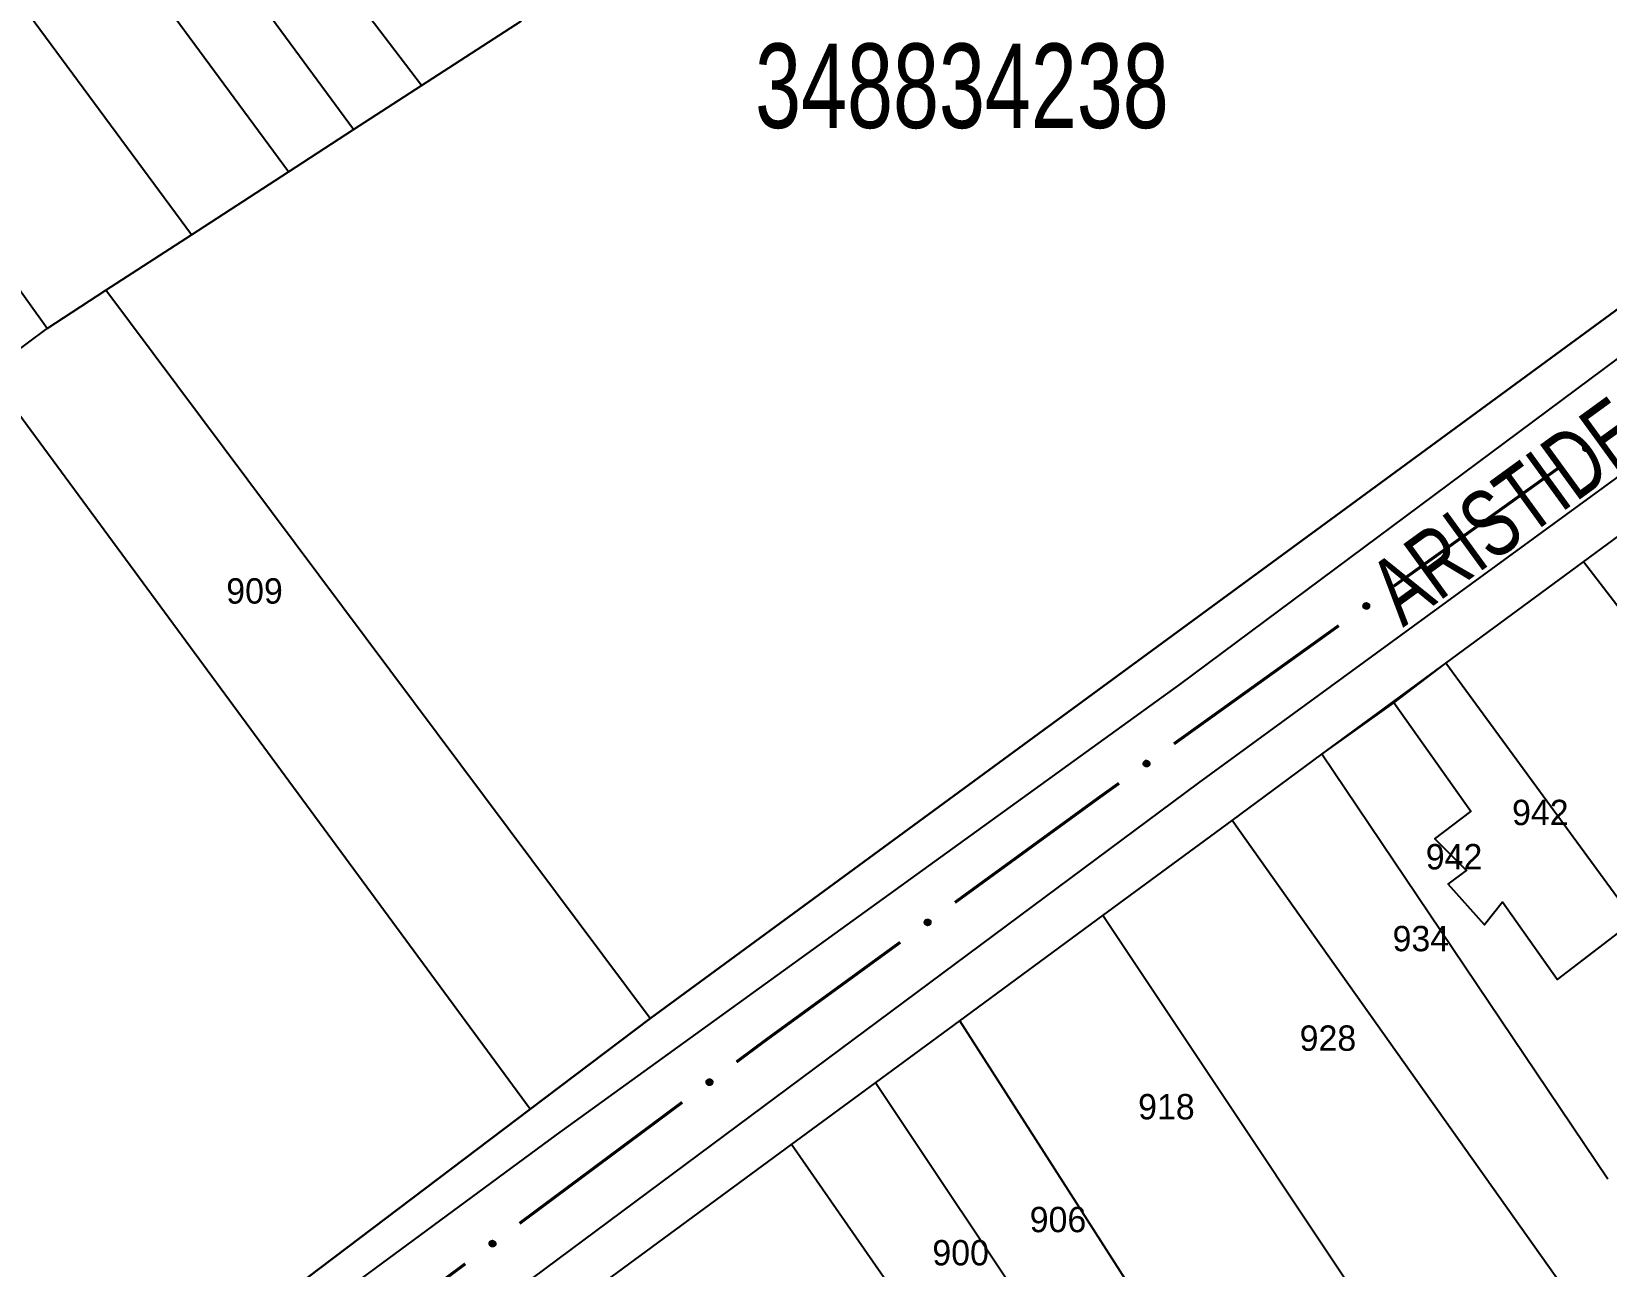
# Model space of a CAD drawing. Extents: x 200123 to 201542, y 4839549 to 4841240.
# Drawn here: x 200799.7 to 200892.9, y 4839793.9 to 4839867 of the extents above; entities that cross this region are included whole.
import ezdxf
from ezdxf.enums import TextEntityAlignment as Align

# ---------------------------------------------------------------- set-up
doc = ezdxf.new("R2010")
doc.units = 0
doc.header["$LTSCALE"] = 1.5
doc.header["$MEASUREMENT"] = 0
for name, color, linetype in [('CD_MALHA_LOTES', 7, 'CONTINUOUS'), ('CD_TXT_QUADRA', 2, 'CONTINUOUS'), ('RU-QUADRA', 210, 'CONTINUOUS'), ('SV-EIXO-RUA-PAV', 20, 'CONTINUOUS'), ('SV-RUA-PAVIM', 7, 'CONTINUOUS'), ('SV-TXT-RUA-PAV', 7, 'CONTINUOUS'), ('Th_NmrPort', 1, 'CONTINUOUS')]:
    doc.layers.add(name, color=color, linetype=linetype)
doc.styles.add('ARIAL', font='ARIAL.SHX')

msp = doc.modelspace()

# ---------------------------------------------------------------- linework, layer by layer
at = {"layer": 'CD_MALHA_LOTES', "linetype": 'Continuous', "flags": 128}
for points in [[(200822.77, 4839863.77), (200800.98, 4839892.39)], [(200818.75, 4839861.16), (200797.56, 4839889.93)], [(200814.91, 4839858.67), (200793.82, 4839887.23)], [(200809.16, 4839854.93), (200788.37, 4839883.09)], [(200800.62, 4839849.4), (200780.68, 4839877.26)], [(200822.77, 4839863.77), (200828.68, 4839867.6)], [(200914.59, 4839865.98), (200836.29, 4839808.57)], [(200818.75, 4839861.16), (200822.77, 4839863.77)], [(200814.91, 4839858.67), (200818.75, 4839861.16)], [(200809.16, 4839854.93), (200814.91, 4839858.67)], [(200804.1, 4839851.65), (200809.16, 4839854.93)], [(200800.62, 4839849.4), (200804.1, 4839851.65)], [(200836.29, 4839808.57), (200804.1, 4839851.65)], [(200797.11, 4839846.78), (200800.62, 4839849.4)], [(200829.2, 4839803.2), (200797.11, 4839846.78)], [(200891.52, 4839835.59), (200894.36, 4839837.68)], [(200883.36, 4839829.59), (200891.52, 4839835.59)], [(200896.25, 4839829.44), (200891.52, 4839835.59)], [(200880.29, 4839827.25), (200883.36, 4839829.59)], [(200894.51, 4839814.37), (200883.36, 4839829.59)], [(200876.04, 4839824.2), (200880.29, 4839827.25)], [(200894.51, 4839814.37), (200889.95, 4839810.88), (200886.73, 4839815.45), (200885.66, 4839814.1), (200883.51, 4839816.52), (200884.59, 4839817.32), (200882.71, 4839819.2), (200884.85, 4839820.81), (200880.29, 4839827.25)], [(200870.73, 4839820.29), (200876.04, 4839824.2)], [(200892.96, 4839799.07), (200876.04, 4839824.2)], [(200863.08, 4839814.66), (200870.73, 4839820.29)], [(200892.25, 4839789.94), (200870.73, 4839820.29)], [(200854.61, 4839808.43), (200863.08, 4839814.66)], [(200883.57, 4839783.92), (200863.08, 4839814.66)], [(200836.29, 4839808.57), (200829.2, 4839803.2)], [(200849.63, 4839804.77), (200854.61, 4839808.43)], [(200874.39, 4839777.55), (200854.61, 4839808.43)], [(200844.66, 4839801.11), (200849.63, 4839804.77)], [(200869.86, 4839774.43), (200849.63, 4839804.77)], [(200829.2, 4839803.2), (200805.17, 4839785.02)], [(200822.74, 4839784.98), (200844.66, 4839801.11)], [(200867.21, 4839772.58), (200865.34, 4839771.31), (200844.66, 4839801.11)]]:
    msp.add_lwpolyline(points, dxfattribs=at)
at = {"layer": 'RU-QUADRA', "linetype": 'Continuous', "flags": 128}
for points in [[(200805.17, 4839785.02), (200829.2, 4839803.2), (200836.29, 4839808.57), (200914.59, 4839865.98), (200914.76, 4839868.4), (200892.38, 4839897.56), (200862.01, 4839937.12), (200826.49, 4839911.04), (200822.18, 4839907.88), (200816.92, 4839904.02), (200812.01, 4839900.41), (200808.12, 4839897.56), (200807.29, 4839896.95), (200800.98, 4839892.39), (200797.56, 4839889.93)], [(200822.74, 4839784.98), (200844.66, 4839801.11), (200849.63, 4839804.77), (200854.61, 4839808.43), (200863.08, 4839814.66), (200870.73, 4839820.29), (200876.04, 4839824.2), (200883.36, 4839829.59), (200891.52, 4839835.59), (200894.36, 4839837.68), (200896.74, 4839839.43), (200898.95, 4839841.06), (200901.47, 4839842.91), (200904.41, 4839845.08), (200922.05, 4839858.06), (200924.46, 4839857.59), (200928.32, 4839852.43), (200932.23, 4839847.2), (200937.3, 4839840.41), (200941.77, 4839834.43), (200970.31, 4839796.22), (200946.59, 4839781.34)]]:
    msp.add_lwpolyline(points, dxfattribs=at)
at = {"layer": 'SV-EIXO-RUA-PAV'}
for points in [[(200891.842277, 4839842.29811), (200891.835021, 4839842.249743), (200891.818894, 4839842.209658), (200891.79582, 4839842.180096), (200891.768619, 4839842.15929), (200891.738393, 4839842.141139), (200891.703882, 4839842.129561), (200891.662733, 4839842.125196), (200891.614163, 4839842.132135), (200891.574185, 4839842.151355), (200891.543993, 4839842.172425), (200891.520664, 4839842.19954), (200891.503523, 4839842.229198), (200891.492683, 4839842.265443), (200891.488666, 4839842.307188), (200891.496825, 4839842.355858), (200891.512906, 4839842.395048), (200891.535974, 4839842.423055), (200891.563382, 4839842.446336), (200891.594462, 4839842.464497), (200891.628404, 4839842.475666), (200891.670442, 4839842.479635), (200891.718372, 4839842.470945), (200891.757643, 4839842.455353), (200891.785966, 4839842.432684), (200891.808279, 4839842.405185), (200891.826853, 4839842.37509), (200891.839935, 4839842.340884), (200891.842277, 4839842.29811)], [(200878.841711, 4839832.971521), (200878.834454, 4839832.923154), (200878.818327, 4839832.883068), (200878.795254, 4839832.853507), (200878.768052, 4839832.8327), (200878.737827, 4839832.814549), (200878.703316, 4839832.802972), (200878.662166, 4839832.798607), (200878.613596, 4839832.805546), (200878.573619, 4839832.824765), (200878.543426, 4839832.845836), (200878.520098, 4839832.87295), (200878.502956, 4839832.902608), (200878.492116, 4839832.938854), (200878.4881, 4839832.980598), (200878.496259, 4839833.029268), (200878.512339, 4839833.068458), (200878.535408, 4839833.096466), (200878.562815, 4839833.119746), (200878.593895, 4839833.137908), (200878.627838, 4839833.149077), (200878.669875, 4839833.153045), (200878.717806, 4839833.144355), (200878.757076, 4839833.128764), (200878.7854, 4839833.106094), (200878.807712, 4839833.078595), (200878.826287, 4839833.048501), (200878.839369, 4839833.014294), (200878.841711, 4839832.971521)], [(200865.841144, 4839823.644931), (200865.833888, 4839823.596564), (200865.817761, 4839823.556479), (200865.794687, 4839823.526917), (200865.767486, 4839823.506111), (200865.737261, 4839823.487959), (200865.70275, 4839823.476382), (200865.6616, 4839823.472017), (200865.61303, 4839823.478956), (200865.573052, 4839823.498175), (200865.54286, 4839823.519246), (200865.519531, 4839823.546361), (200865.50239, 4839823.576018), (200865.49155, 4839823.612264), (200865.487533, 4839823.654009), (200865.495693, 4839823.702679), (200865.511773, 4839823.741869), (200865.534842, 4839823.769876), (200865.562249, 4839823.793157), (200865.593329, 4839823.811318), (200865.627271, 4839823.822487), (200865.669309, 4839823.826455), (200865.717239, 4839823.817766), (200865.75651, 4839823.802174), (200865.784834, 4839823.779505), (200865.807146, 4839823.752006), (200865.82572, 4839823.721911), (200865.838802, 4839823.687704), (200865.841144, 4839823.644931)], [(200852.890948, 4839814.249939), (200852.884026, 4839814.201523), (200852.868176, 4839814.161327), (200852.845307, 4839814.131607), (200852.818251, 4839814.110613), (200852.788152, 4839814.092253), (200852.753721, 4839814.080438), (200852.712603, 4839814.075788), (200852.663986, 4839814.082391), (200852.623876, 4839814.101334), (200852.593539, 4839814.122195), (200852.570024, 4839814.149148), (200852.552678, 4839814.178686), (200852.541587, 4839814.214856), (200852.537282, 4839814.256572), (200852.545105, 4839814.305297), (200852.560914, 4839814.344598), (200852.583788, 4839814.372764), (200852.611034, 4839814.396233), (200852.641988, 4839814.414609), (200852.675852, 4839814.426013), (200852.717861, 4839814.430271), (200852.765851, 4839814.421913), (200852.805228, 4839814.406593), (200852.833708, 4839814.38412), (200852.85621, 4839814.356776), (200852.874992, 4839814.326811), (200852.88831, 4839814.292695), (200852.890948, 4839814.249939)], [(200839.98174, 4839804.799578), (200839.975335, 4839804.751091), (200839.959914, 4839804.710729), (200839.937364, 4839804.680766), (200839.910532, 4839804.659485), (200839.88063, 4839804.640805), (200839.846328, 4839804.628624), (200839.805261, 4839804.623536), (200839.756577, 4839804.629621), (200839.716268, 4839804.648135), (200839.68571, 4839804.668672), (200839.661909, 4839804.695372), (200839.644249, 4839804.724724), (200839.632773, 4839804.760774), (200839.628024, 4839804.802442), (200839.635327, 4839804.851248), (200839.650716, 4839804.890714), (200839.673289, 4839804.919122), (200839.700284, 4839804.942881), (200839.73104, 4839804.961586), (200839.764781, 4839804.973349), (200839.806742, 4839804.978055), (200839.854818, 4839804.970209), (200839.894356, 4839804.95531), (200839.923074, 4839804.933142), (200839.945866, 4839804.906039), (200839.964966, 4839804.876275), (200839.978647, 4839804.842304), (200839.98174, 4839804.799578)], [(200827.14704, 4839795.24602), (200827.140635, 4839795.197533), (200827.125214, 4839795.15717), (200827.102664, 4839795.127208), (200827.075832, 4839795.105927), (200827.04593, 4839795.087247), (200827.011628, 4839795.075065), (200826.970561, 4839795.069978), (200826.921877, 4839795.076063), (200826.881568, 4839795.094577), (200826.85101, 4839795.115114), (200826.827209, 4839795.141814), (200826.809549, 4839795.171166), (200826.798073, 4839795.207216), (200826.793324, 4839795.248884), (200826.800627, 4839795.297689), (200826.816016, 4839795.337156), (200826.838589, 4839795.365564), (200826.865584, 4839795.389323), (200826.89634, 4839795.408027), (200826.930081, 4839795.419791), (200826.972042, 4839795.424497), (200827.020118, 4839795.416651), (200827.059656, 4839795.401752), (200827.088374, 4839795.379583), (200827.111166, 4839795.352481), (200827.130266, 4839795.322717), (200827.143947, 4839795.288745), (200827.14704, 4839795.24602)]]:
    msp.add_lwpolyline(points, close=True, dxfattribs=at)
for points in [[(200891.670442, 4839842.479635), (200891.488666, 4839842.307188)], [(200891.718372, 4839842.470945), (200891.492683, 4839842.265443)], [(200891.692179, 4839842.471808), (200891.49285, 4839842.288506)], [(200891.628404, 4839842.475666), (200891.496825, 4839842.355858)], [(200891.646335, 4839842.472507), (200891.498779, 4839842.336422)], [(200891.73566, 4839842.462698), (200891.501334, 4839842.25093)], [(200891.757643, 4839842.455353), (200891.503523, 4839842.229198)], [(200891.608277, 4839842.467036), (200891.509794, 4839842.37959)], [(200891.594462, 4839842.464497), (200891.512906, 4839842.395048)], [(200891.768536, 4839842.44262), (200891.514253, 4839842.216535)], [(200891.785966, 4839842.432684), (200891.520664, 4839842.19954)], [(200891.79476, 4839842.417771), (200891.532234, 4839842.189131)], [(200891.808279, 4839842.405185), (200891.543993, 4839842.172425)], [(200891.815127, 4839842.38704), (200891.56417, 4839842.163341)], [(200891.826853, 4839842.37509), (200891.574185, 4839842.151355)], [(200891.829468, 4839842.355345), (200891.598155, 4839842.144059)], [(200891.839935, 4839842.340884), (200891.614163, 4839842.132135)], [(200891.839375, 4839842.320468), (200891.640215, 4839842.132249)], [(200891.842277, 4839842.29811), (200891.662733, 4839842.125196)], [(200891.837254, 4839842.271925), (200891.689071, 4839842.132032)], [(200891.835021, 4839842.249743), (200891.703882, 4839842.129561)], [(200891.825926, 4839842.226853), (200891.727756, 4839842.141312)], [(200891.818894, 4839842.209658), (200891.738393, 4839842.141139)], [(200878.669875, 4839833.153045), (200878.4881, 4839832.980598)], [(200878.717806, 4839833.144355), (200878.492116, 4839832.938854)], [(200878.691612, 4839833.145219), (200878.492283, 4839832.961916)], [(200878.627838, 4839833.149077), (200878.496259, 4839833.029268)], [(200878.645769, 4839833.145918), (200878.498212, 4839833.009833)], [(200878.735094, 4839833.136108), (200878.500768, 4839832.92434)], [(200878.757076, 4839833.128764), (200878.502956, 4839832.902608)], [(200878.607711, 4839833.140446), (200878.509227, 4839833.053001)], [(200878.593895, 4839833.137908), (200878.512339, 4839833.068458)], [(200878.76797, 4839833.116031), (200878.513687, 4839832.889946)], [(200878.7854, 4839833.106094), (200878.520098, 4839832.87295)], [(200878.794194, 4839833.091181), (200878.531668, 4839832.862541)], [(200878.807712, 4839833.078595), (200878.543426, 4839832.845836)], [(200878.814561, 4839833.06045), (200878.563604, 4839832.836751)], [(200878.826287, 4839833.048501), (200878.573619, 4839832.824765)], [(200878.828902, 4839833.028755), (200878.597589, 4839832.817469)], [(200878.839369, 4839833.014294), (200878.613596, 4839832.805546)], [(200878.838808, 4839832.993878), (200878.639648, 4839832.805659)], [(200878.841711, 4839832.971521), (200878.662166, 4839832.798607)], [(200878.836688, 4839832.945335), (200878.688505, 4839832.805442)], [(200878.834454, 4839832.923154), (200878.703316, 4839832.802972)], [(200878.82536, 4839832.900263), (200878.727189, 4839832.814722)], [(200878.818327, 4839832.883068), (200878.737827, 4839832.814549)], [(200865.669309, 4839823.826455), (200865.487533, 4839823.654009)], [(200865.717239, 4839823.817766), (200865.49155, 4839823.612264)], [(200865.691046, 4839823.818629), (200865.491717, 4839823.635327)], [(200865.627271, 4839823.822487), (200865.495693, 4839823.702679)], [(200865.645202, 4839823.819328), (200865.497646, 4839823.683243)], [(200865.734527, 4839823.809519), (200865.500201, 4839823.597751)], [(200865.75651, 4839823.802174), (200865.50239, 4839823.576018)], [(200865.607144, 4839823.813857), (200865.508661, 4839823.726411)], [(200865.593329, 4839823.811318), (200865.511773, 4839823.741869)], [(200865.767403, 4839823.789441), (200865.513121, 4839823.563356)], [(200865.784834, 4839823.779505), (200865.519531, 4839823.546361)], [(200865.793627, 4839823.764591), (200865.531101, 4839823.535951)], [(200865.807146, 4839823.752006), (200865.54286, 4839823.519246)], [(200865.813994, 4839823.733861), (200865.563038, 4839823.510162)], [(200865.82572, 4839823.721911), (200865.573052, 4839823.498175)], [(200865.828336, 4839823.702165), (200865.597023, 4839823.49088)], [(200865.838802, 4839823.687704), (200865.61303, 4839823.478956)], [(200865.838242, 4839823.667289), (200865.639082, 4839823.479069)], [(200865.841144, 4839823.644931), (200865.6616, 4839823.472017)], [(200865.836121, 4839823.618746), (200865.687938, 4839823.478853)], [(200865.833888, 4839823.596564), (200865.70275, 4839823.476382)], [(200865.824793, 4839823.573674), (200865.726623, 4839823.488133)], [(200865.817761, 4839823.556479), (200865.737261, 4839823.487959)], [(200852.717861, 4839814.430271), (200852.537282, 4839814.256572)], [(200852.765851, 4839814.421913), (200852.541587, 4839814.214856)], [(200852.739652, 4839814.422596), (200852.541595, 4839814.23792)], [(200852.675852, 4839814.426013), (200852.545105, 4839814.305297)], [(200852.693805, 4839814.422977), (200852.547193, 4839814.285876)], [(200852.783195, 4839814.413786), (200852.550339, 4839814.200403)], [(200852.805228, 4839814.406593), (200852.552678, 4839814.178686)], [(200852.655785, 4839814.417243), (200852.557909, 4839814.329119)], [(200852.641988, 4839814.414609), (200852.560914, 4839814.344598)], [(200852.816209, 4839814.393936), (200852.563496, 4839814.166099)], [(200852.833708, 4839814.38412), (200852.570024, 4839814.149148)], [(200852.842605, 4839814.369268), (200852.581665, 4839814.138819)], [(200852.85621, 4839814.356776), (200852.593539, 4839814.122195)], [(200852.863183, 4839814.338679), (200852.613779, 4839814.11325)], [(200852.874992, 4839814.326811), (200852.623876, 4839814.101334)], [(200852.877744, 4839814.307084), (200852.647897, 4839814.094204)], [(200852.88831, 4839814.292695), (200852.663986, 4839814.082391)], [(200852.887891, 4839814.272276), (200852.690037, 4839814.082685)], [(200852.890948, 4839814.249939), (200852.712603, 4839814.075788)], [(200852.886106, 4839814.22372), (200852.738893, 4839814.082806)], [(200852.884026, 4839814.201523), (200852.753721, 4839814.080438)], [(200852.875089, 4839814.17857), (200852.777513, 4839814.092353)], [(200852.868176, 4839814.161327), (200852.788152, 4839814.092253)], [(200839.806742, 4839804.978055), (200839.628024, 4839804.802442)], [(200839.828613, 4839804.970612), (200839.632535, 4839804.783836)], [(200839.854818, 4839804.970209), (200839.632773, 4839804.760774)], [(200839.764781, 4839804.973349), (200839.635327, 4839804.851248)], [(200839.782764, 4839804.970506), (200839.637622, 4839804.831849)], [(200839.872248, 4839804.962267), (200839.641679, 4839804.746415)], [(200839.894356, 4839804.95531), (200839.644249, 4839804.724724)], [(200839.744808, 4839804.964366), (200839.647876, 4839804.875204)], [(200839.73104, 4839804.961586), (200839.650716, 4839804.890714)], [(200839.905472, 4839804.94277), (200839.6552, 4839804.712253)], [(200839.923074, 4839804.933142), (200839.661909, 4839804.695372)], [(200839.932128, 4839804.918385), (200839.67366, 4839804.685168)], [(200839.945866, 4839804.906039), (200839.68571, 4839804.668672)], [(200839.953032, 4839804.888017), (200839.706044, 4839804.659943)], [(200839.964966, 4839804.876275), (200839.716268, 4839804.648135)], [(200839.967928, 4839804.856579), (200839.740363, 4839804.641261)], [(200839.978647, 4839804.842304), (200839.756577, 4839804.629621)], [(200839.978446, 4839804.821881), (200839.782623, 4839804.630192)], [(200839.98174, 4839804.799578), (200839.805261, 4839804.623536)], [(200839.977178, 4839804.773309), (200839.831476, 4839804.630834)], [(200839.975335, 4839804.751091), (200839.846328, 4839804.628624)], [(200839.966644, 4839804.728044), (200839.869991, 4839804.640792)], [(200839.959914, 4839804.710729), (200839.88063, 4839804.640805)], [(200826.972042, 4839795.424497), (200826.793324, 4839795.248884)], [(200826.993913, 4839795.417054), (200826.797835, 4839795.230278)], [(200827.020118, 4839795.416651), (200826.798073, 4839795.207216)], [(200826.930081, 4839795.419791), (200826.800627, 4839795.297689)], [(200826.948064, 4839795.416947), (200826.802922, 4839795.278291)], [(200827.037548, 4839795.408709), (200826.806979, 4839795.192857)], [(200827.059656, 4839795.401752), (200826.809549, 4839795.171166)], [(200826.910108, 4839795.410808), (200826.813176, 4839795.321646)], [(200826.89634, 4839795.408027), (200826.816016, 4839795.337156)], [(200827.070772, 4839795.389212), (200826.8205, 4839795.158694)], [(200827.088374, 4839795.379583), (200826.827209, 4839795.141814)], [(200827.097428, 4839795.364827), (200826.83896, 4839795.13161)], [(200827.111166, 4839795.352481), (200826.85101, 4839795.115114)], [(200827.118332, 4839795.334459), (200826.871344, 4839795.106385)], [(200827.130266, 4839795.322717), (200826.881568, 4839795.094577)], [(200827.133228, 4839795.30302), (200826.905663, 4839795.087703)], [(200827.143947, 4839795.288745), (200826.921877, 4839795.076063)], [(200827.143745, 4839795.268323), (200826.947923, 4839795.076634)], [(200827.14704, 4839795.24602), (200826.970561, 4839795.069978)], [(200827.142478, 4839795.21975), (200826.996775, 4839795.077276)], [(200827.140635, 4839795.197533), (200827.011628, 4839795.075065)], [(200827.131943, 4839795.174486), (200827.035291, 4839795.087233)], [(200827.125214, 4839795.15717), (200827.04593, 4839795.087247)]]:
    msp.add_lwpolyline(points, dxfattribs=at)
at = {"layer": 'SV-EIXO-RUA-PAV', "const_width": 0.18}
for points in [[(200890.036294, 4839841.137978), (200880.285869, 4839834.143036)], [(200877.035727, 4839831.811388), (200867.285303, 4839824.816446)], [(200864.035161, 4839822.484799), (200863.222626, 4839821.901887)], [(200862.76, 4839821.57), (200854.326972, 4839815.43141)], [(200863.222626, 4839821.901887), (200862.76, 4839821.57)], [(200851.093028, 4839813.077349), (200843.816652, 4839807.780712)], [(200843.17, 4839807.31), (200841.405093, 4839805.996285)], [(200843.816652, 4839807.780712), (200843.17, 4839807.31)], [(200838.196418, 4839803.607895), (200828.570393, 4839796.442727)], [(200825.361718, 4839794.054337), (200815.735693, 4839786.889168)]]:
    msp.add_lwpolyline(points, dxfattribs=at)
at = {"layer": 'SV-RUA-PAVIM', "linetype": 'Continuous'}
for points in [[(200896.57, 4839897.57, 2.71), (200917.41, 4839870.34, 3.75), (200918.28, 4839868.94, 3.75), (200918.48, 4839867.51, 3.75), (200916.17, 4839864.45, 3.75), (200867.61, 4839828.32, 3.53), (200830.74, 4839801.68, 3.45), (200787.05, 4839769.5, 3.38), (200786.34, 4839769.51, 3.38), (200786.33, 4839769.51, 3.38), (200759.56, 4839810.72, 3.38), (200757.12, 4839809.15, 3.38)], [(200860.41, 4839724.18, 3.48), (200972.08, 4839793.98, 3.76), (200972.98, 4839795.02, 3.77), (200973.06, 4839796.88, 3.83), (200968.72, 4839803.09, 3.84), (200924.74, 4839860.2, 3.75), (200923.29, 4839860.62, 3.76), (200922.42, 4839860.88, 3.76), (200921.95, 4839860.89, 3.76), (200921.94, 4839860.89, 3.76), (200921.93, 4839860.89, 3.76), (200920.04, 4839859.97, 3.76), (200868.74, 4839822.52, 3.37), (200829.3, 4839793.18, 3.54)]]:
    msp.add_polyline3d(points, dxfattribs=at)

# ---------------------------------------------------------------- texts
at = {"layer": 'CD_TXT_QUADRA', "style": 'ARIAL', "width": 0.7}
msp.add_text('348834238', height=5, dxfattribs=at).set_placement((200842.507584, 4839861.253884))
at = {"layer": 'SV-TXT-RUA-PAV', "style": 'ARIAL', "width": 0.7}
msp.add_text('ARISTIDES', height=4, rotation=36, dxfattribs=at).set_placement((200880.84, 4839831.68))
at = {"layer": 'Th_NmrPort', "color": 1}
for s, p in [('909', (200811.219553, 4839833.863983)), ('942', (200887.286178, 4839820.757653)), ('942', (200882.181351, 4839818.139794)), ('934', (200880.217957, 4839813.296753)), ('928', (200874.720452, 4839807.406569)), ('918', (200865.165264, 4839803.348887)), ('906', (200858.751508, 4839796.673345)), ('900', (200852.992217, 4839794.709951))]:
    msp.add_text(s, height=1.5, dxfattribs=at).set_placement(p, align=Align.MIDDLE_LEFT)

doc.saveas('drawing.dxf')
